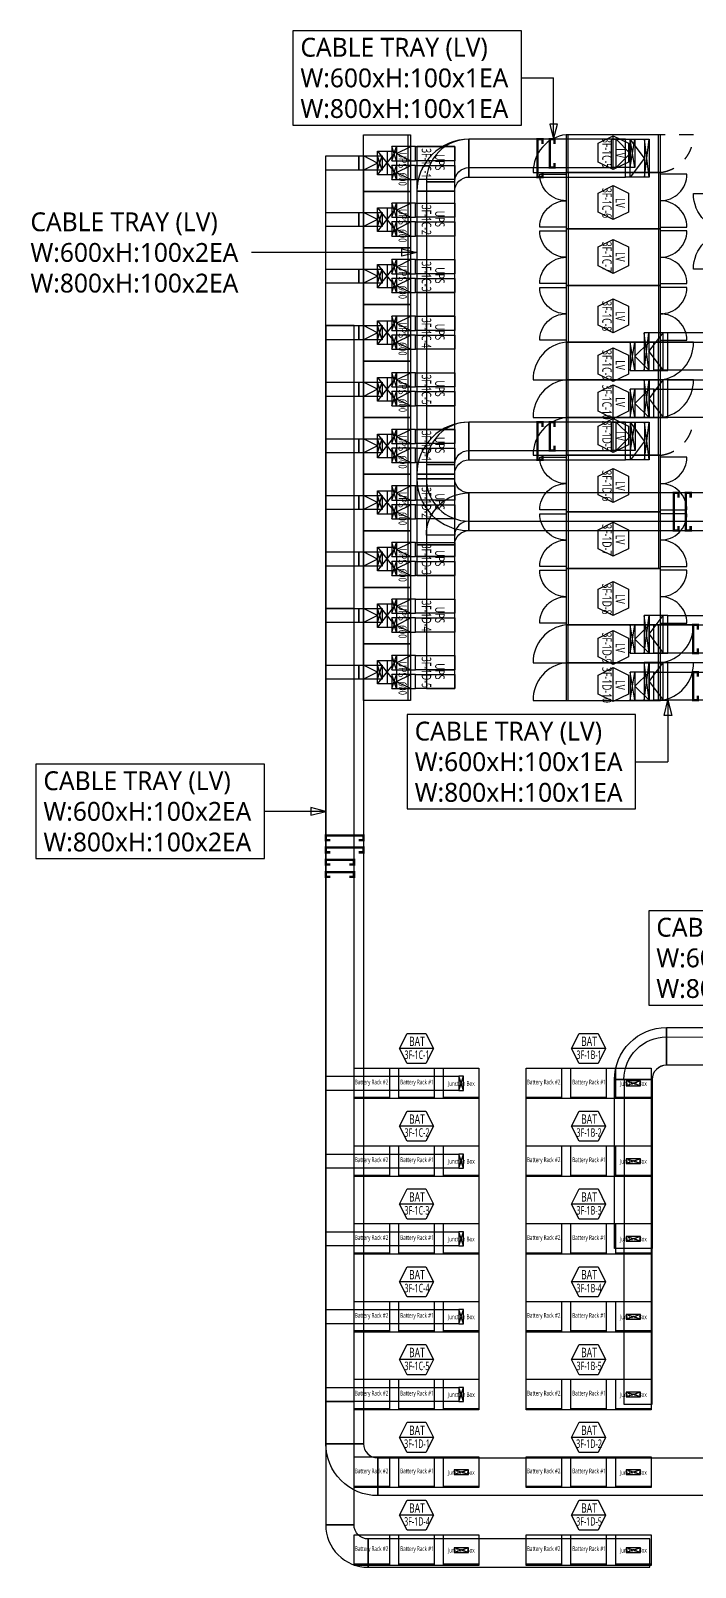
# Model space of a CAD drawing. Header units: millimetres. Extents: x -138191 to 245733, y -341087 to 835263.
# Drawn here: x -138191 to -124095, y 468815 to 501408 of the extents above; entities that cross this region are included whole.
import ezdxf
from ezdxf.enums import TextEntityAlignment as Align

# ---------------------------------------------------------------- set-up
doc = ezdxf.new("R2010")
doc.units = ezdxf.units.MM
doc.header["$LTSCALE"] = 300
doc.linetypes.add('D1', pattern=[3, 1, -1, 1])
for name, color, linetype in [('------00 Switch Gear', 3, 'Continuous'), ('------00 Switch Gear_Number', 1, 'Continuous'), ('-----26 Electrical Cable Tray_HV_N', 30, 'Continuous'), ('-----26 Electrical Cable Tray_LV_STS1', 3, 'Continuous'), ('-----26 Electrical Cable Tray_LV_UPS', 6, 'Continuous'), ('-----26 Electrical Cable Tray_LV_UPSBAT', 11, 'Continuous')]:
    doc.layers.add(name, color=color, linetype=linetype)
doc.layers.add('NOPLOT', color=191, linetype='Continuous', plot=False)
doc.styles.add('ELEC', font='malgun.ttf')
doc.styles.add('WD', font='isocp2.shx', dxfattribs={"height": 75, "bigfont": 'whgtxt.shx'})

# ---------------------------------------------------------------- blocks, each defined once
blk = doc.blocks.new('UPS 600kV')
at = {"layer": '------00 Switch Gear'}
blk.add_line((800, 850), (-402, 850), dxfattribs=at)
blk.add_lwpolyline([(798, -100), (-402, -100), (-402, 900), (798, 900)], close=True, dxfattribs=at)
at = {"layer": 'NOPLOT'}
for p, q in [((-52, 199), (448, 601)), ((448, 199), (-52, 601)), ((-52, 400), (448, 400))]:
    blk.add_line(p, q, dxfattribs=at)
blk.add_lwpolyline([(448, 601), (448, 199), (-52, 199), (-52, 601)], close=True, dxfattribs=at)
at = {"layer": 'NOPLOT', "style": 'WD', "width": 0.85}
blk.add_text('UPS 600', height=178.2, dxfattribs=at).set_placement((-26, 731), align=Align.MIDDLE_LEFT)
blk = doc.blocks.new('A$C2e8f9a8b')
at = {"color": 0}
blk.add_line((30, 750), (30, 0), dxfattribs=at)
blk.add_lwpolyline([(650, 0), (0, 0), (0, 750), (650, 750)], close=True, dxfattribs=at)
blk = doc.blocks.new('A$550585017316')
at = {"color": 0}
for p, q in [((400, 300), (0, 300)), ((0, 300), (0, 0)), ((0, 0), (400, 0)), ((500, 300), (400, 300)), ((400, 0), (500, 0)), ((500, 0), (500, 300))]:
    blk.add_line(p, q, dxfattribs=at)
at = {"color": 8}
for p, q in [((100, 0), (0, 300)), ((0, 0), (100, 300)), ((100, 150), (400, 300)), ((100, 300), (100, 0)), ((100, 150), (400, 0)), ((400, 0), (400, 300))]:
    blk.add_line(p, q, dxfattribs=at)
blk = doc.blocks.new('A$495596483691')
at = {"color": 0}
for p, q in [((100, 600), (0, 600)), ((0, 600), (0, 0)), ((500, 600), (100, 600)), ((500, 0), (500, 600)), ((0, 0), (100, 0)), ((100, 0), (500, 0))]:
    blk.add_line(p, q, dxfattribs=at)
at = {"color": 8}
for p, q in [((400, 300), (100, 600)), ((100, 600), (100, 0)), ((400, 0), (400, 600)), ((400, 600), (500, 0)), ((500, 600), (400, 0)), ((400, 300), (100, 0))]:
    blk.add_line(p, q, dxfattribs=at)
blk = doc.blocks.new('A$480505980042')
at = {"color": 0}
for p, q in [((400, 800), (0, 800)), ((0, 800), (0, 0)), ((500, 800), (400, 800)), ((500, 0), (500, 800)), ((0, 0), (400, 0)), ((400, 0), (500, 0))]:
    blk.add_line(p, q, dxfattribs=at)
at = {"color": 8}
for p, q in [((100, 0), (0, 800)), ((0, 0), (100, 800)), ((100, 400), (400, 800)), ((100, 800), (100, 0)), ((400, 0), (400, 800)), ((100, 400), (400, 0))]:
    blk.add_line(p, q, dxfattribs=at)

msp = doc.modelspace()

# ---------------------------------------------------------------- linework, layer by layer
at = {"layer": '------00 Switch Gear'}
for p, q in [((-126792, 498403, 0), (-126792, 499203, 0)), ((-124874, 498403, 0), (-124874, 499203, 0)), ((-126794, 498403, 0), (-126794, 497203, 0)), ((-124876, 498403, 0), (-124876, 497203, 0)), ((-126794, 497203, 0), (-126794, 496003, 0)), ((-124876, 497203, 0), (-124876, 496003, 0)), ((-126794, 496003, 0), (-126794, 494803, 0)), ((-124876, 496003, 0), (-124876, 494803, 0)), ((-126793, 494003, 0), (-126793, 494803, 0)), ((-124873, 494003, 0), (-124873, 494803, 0)), ((-126793, 493203, 0), (-126793, 494003, 0)), ((-124873, 493203, 0), (-124873, 494003, 0)), ((-126792, 492403, 0), (-126792, 493203, 0)), ((-124874, 492403, 0), (-124874, 493203, 0)), ((-126794, 492403, 0), (-126794, 491203, 0)), ((-124876, 492403, 0), (-124876, 491203, 0)), ((-126794, 491203, 0), (-126794, 490003, 0)), ((-124876, 491203, 0), (-124876, 490003, 0)), ((-126794, 490003, 0), (-126794, 488803, 0)), ((-126793, 488003, 0), (-126793, 488803, 0)), ((-124873, 488003, 0), (-124873, 488803, 0)), ((-126793, 487203, 0), (-126793, 488003, 0)), ((-124873, 487203, 0), (-124873, 488003, 0))]:
    msp.add_line(p, q, dxfattribs=at)
at = {"layer": '------00 Switch Gear', "elevation": 0}
for points in [[(-126834, 499203, 0.385743), (-127534, 498403), (-126834, 498403)], [(-126834, 497243), (-127394, 497243, -0.414214), (-126834, 497803, -0.414214), (-127394, 498363), (-127394, 498363), (-126834, 498363)], [(-124834, 497243), (-124274, 497243, 0.414214), (-124834, 497803, 0.414214), (-124274, 498363), (-124834, 498363)], [(-123334, 496053), (-123634, 496053, -0.414214), (-123334, 496353), (-124134, 496353, -0.414214), (-123334, 497153, -0.414214), (-124134, 497953), (-123334, 497953, -0.414214), (-123634, 498253), (-123334, 498253)], [(-126834, 496043), (-127394, 496043, -0.414214), (-126834, 496603, -0.414214), (-127394, 497163), (-127394, 497163), (-126834, 497163)], [(-124834, 496043), (-124274, 496043, 0.414214), (-124834, 496603, 0.414214), (-124274, 497163), (-124834, 497163)], [(-126834, 494843), (-127394, 494843, -0.414214), (-126834, 495403, -0.414214), (-127394, 495963), (-127394, 495963), (-126834, 495963)], [(-124834, 494843), (-124274, 494843, 0.414214), (-124834, 495403, 0.414214), (-124274, 495963), (-124834, 495963)], [(-124834, 494843), (-124274, 494843, 0.414214), (-124834, 495403, 0.414214), (-124274, 495963), (-124834, 495963)], [(-126835, 494803, 0.385743), (-127535, 494003), (-126835, 494003)], [(-124833, 494003, 0.385743), (-124133, 494803), (-124833, 494803)], [(-126835, 494003, 0.385743), (-127535, 493203), (-126835, 493203)], [(-124833, 493203, 0.385743), (-124133, 494003), (-124833, 494003)], [(-126834, 493203, 0.385743), (-127534, 492403), (-126834, 492403)], [(-126834, 491243), (-127394, 491243, -0.414214), (-126834, 491803, -0.414214), (-127394, 492363), (-127394, 492363), (-126834, 492363)], [(-124834, 491243), (-124274, 491243, 0.414214), (-124834, 491803, 0.414214), (-124274, 492363), (-124834, 492363)], [(-126834, 490043), (-127394, 490043, -0.414214), (-126834, 490603, -0.414214), (-127394, 491163), (-127394, 491163), (-126834, 491163)], [(-124834, 490043), (-124274, 490043, 0.414214), (-124834, 490603, 0.414214), (-124274, 491163), (-124834, 491163)], [(-126834, 488843), (-127394, 488843, -0.414214), (-126834, 489403, -0.414214), (-127394, 489963), (-127394, 489963), (-126834, 489963)], [(-124834, 488843), (-124274, 488843, 0.414214), (-124834, 489403, 0.414214), (-124274, 489963), (-124834, 489963)], [(-124834, 488843), (-124274, 488843, 0.414214), (-124834, 489403, 0.414214), (-124274, 489963), (-124834, 489963)], [(-124834, 488843), (-124274, 488843, 0.414214), (-124834, 489403, 0.414214), (-124274, 489963), (-124834, 489963)], [(-124834, 488843), (-124274, 488843, 0.414214), (-124834, 489403, 0.414214), (-124274, 489963), (-124834, 489963)], [(-126835, 488803, 0.385743), (-127535, 488003), (-126835, 488003)], [(-124833, 488003, 0.385743), (-124133, 488803), (-124833, 488803)], [(-126835, 488003, 0.385743), (-127535, 487203), (-126835, 487203)], [(-124833, 487203, 0.385743), (-124133, 488003), (-124833, 488003)]]:
    msp.add_lwpolyline(points, format="xyb", dxfattribs=at)
for points in [[(-124834, 498403), (-124834, 499203), (-126834, 499203), (-126834, 498403)], [(-126834, 498403), (-126834, 497203), (-124834, 497203), (-124834, 498403)], [(-126834, 497203), (-126834, 496003), (-124834, 496003), (-124834, 497203)], [(-126834, 496003), (-126834, 494803), (-124834, 494803), (-124834, 496003)], [(-124833, 494003), (-124833, 494803), (-126835, 494803), (-126835, 494003)], [(-124833, 493203), (-124833, 494003), (-126835, 494003), (-126835, 493203)], [(-124834, 492403), (-124834, 493203), (-126834, 493203), (-126834, 492403)], [(-126834, 492403), (-126834, 491203), (-124834, 491203), (-124834, 492403)], [(-126834, 491203), (-126834, 490003), (-124834, 490003), (-124834, 491203)], [(-126834, 490003), (-126834, 488803), (-124834, 488803), (-124834, 490003)], [(-124833, 488003), (-124833, 488803), (-126835, 488803), (-126835, 488003)], [(-124833, 487203), (-124833, 488003), (-126835, 488003), (-126835, 487203)], [(-128683, 479405), (-128683, 478755), (-131333, 478755), (-131333, 479405)], [(-125033, 479405), (-125033, 478755), (-127683, 478755), (-127683, 479405)], [(-128683, 477755), (-128683, 477105), (-131333, 477105), (-131333, 477755)], [(-125033, 477755), (-125033, 477105), (-127683, 477105), (-127683, 477755)], [(-128683, 476105), (-128683, 475455), (-131333, 475455), (-131333, 476105)], [(-125033, 476105), (-125033, 475455), (-127683, 475455), (-127683, 476105)], [(-128683, 474455), (-128683, 473805), (-131333, 473805), (-131333, 474455)], [(-125033, 474455), (-125033, 473805), (-127683, 473805), (-127683, 474455)], [(-128683, 469505), (-128683, 468855), (-131333, 468855), (-131333, 469505)], [(-125033, 469505), (-125033, 468855), (-127683, 468855), (-127683, 469505)]]:
    msp.add_lwpolyline(points, close=True, dxfattribs=at)
at = {"layer": '------00 Switch Gear', "linetype": 'D1', "elevation": 0}
for points in [[(-124834, 498403, 0.385743), (-124134, 499203), (-124834, 499203)], [(-124834, 492403, 0.385743), (-124134, 493203), (-124834, 493203)]]:
    msp.add_lwpolyline(points, format="xyb", dxfattribs=at)
at = {"layer": '------00 Switch Gear', "elevation": 0}
for points in [[(-131333, 472155), (-131333, 479405), (-128683, 479405), (-128683, 472155), (-131333, 472155)], [(-127683, 472155), (-127683, 479405), (-125033, 479405), (-125033, 472155), (-127683, 472155)]]:
    msp.add_lwpolyline(points, dxfattribs=at)
at = {"layer": '------00 Switch Gear'}
for points in [[(-128683, 472805), (-128683, 472155), (-131333, 472155), (-131333, 472805)], [(-125033, 472805), (-125033, 472155), (-127683, 472155), (-127683, 472805)], [(-128683, 471155), (-128683, 470505), (-131333, 470505), (-131333, 471155)], [(-125033, 471155), (-125033, 470505), (-127683, 470505), (-127683, 471155)]]:
    msp.add_lwpolyline(points, close=True, dxfattribs=at)
at = {"layer": '------00 Switch Gear_Number', "elevation": 0}
for points in [[(-125834, 498462), (-125834, 499182), (-125514, 499022), (-125514, 498621), (-125834, 498462), (-126154, 498621), (-126154, 499022), (-125834, 499182)], [(-125834, 497403), (-125834, 498123), (-125514, 497963), (-125514, 497562), (-125834, 497403), (-126154, 497562), (-126154, 497963), (-125834, 498123)], [(-125834, 496262), (-125834, 496982), (-125514, 496822), (-125514, 496421), (-125834, 496262), (-126154, 496421), (-126154, 496822), (-125834, 496982)], [(-125834, 495003), (-125834, 495723), (-125514, 495563), (-125514, 495162), (-125834, 495003), (-126154, 495162), (-126154, 495563), (-125834, 495723)], [(-125834, 493965), (-125834, 494685), (-125514, 494525), (-125514, 494124), (-125834, 493965), (-126154, 494124), (-126154, 494525), (-125834, 494685)], [(-125834, 493179), (-125834, 493899), (-125514, 493739), (-125514, 493338), (-125834, 493179), (-126154, 493338), (-126154, 493739), (-125834, 493899)], [(-125834, 492462), (-125834, 493182), (-125514, 493022), (-125514, 492621), (-125834, 492462), (-126154, 492621), (-126154, 493022), (-125834, 493182)], [(-125834, 491403), (-125834, 492123), (-125514, 491963), (-125514, 491562), (-125834, 491403), (-126154, 491562), (-126154, 491963), (-125834, 492123)], [(-125834, 490262), (-125834, 490982), (-125514, 490822), (-125514, 490421), (-125834, 490262), (-126154, 490421), (-126154, 490822), (-125834, 490982)], [(-125834, 489003), (-125834, 489723), (-125514, 489563), (-125514, 489162), (-125834, 489003), (-126154, 489162), (-126154, 489563), (-125834, 489723)], [(-125834, 487965), (-125834, 488685), (-125514, 488525), (-125514, 488124), (-125834, 487965), (-126154, 488124), (-126154, 488525), (-125834, 488685)], [(-125834, 487179), (-125834, 487899), (-125514, 487739), (-125514, 487338), (-125834, 487179), (-126154, 487338), (-126154, 487739), (-125834, 487899)], [(-129648, 479820), (-130368, 479820), (-130209, 480140), (-129808, 480140), (-129648, 479820), (-129808, 479500), (-130209, 479500), (-130368, 479820)], [(-125998, 479820), (-126718, 479820), (-126559, 480140), (-126158, 480140), (-125998, 479820), (-126158, 479500), (-126559, 479500), (-126718, 479820)], [(-129648, 478170), (-130368, 478170), (-130209, 478490), (-129808, 478490), (-129648, 478170), (-129808, 477850), (-130209, 477850), (-130368, 478170)], [(-125998, 478170), (-126718, 478170), (-126559, 478490), (-126158, 478490), (-125998, 478170), (-126158, 477850), (-126559, 477850), (-126718, 478170)], [(-129648, 476520), (-130368, 476520), (-130209, 476840), (-129808, 476840), (-129648, 476520), (-129808, 476200), (-130209, 476200), (-130368, 476520)], [(-125998, 476520), (-126718, 476520), (-126559, 476840), (-126158, 476840), (-125998, 476520), (-126158, 476200), (-126559, 476200), (-126718, 476520)], [(-129648, 474870), (-130368, 474870), (-130209, 475190), (-129808, 475190), (-129648, 474870), (-129808, 474550), (-130209, 474550), (-130368, 474870)], [(-125998, 474870), (-126718, 474870), (-126559, 475190), (-126158, 475190), (-125998, 474870), (-126158, 474550), (-126559, 474550), (-126718, 474870)], [(-129648, 469920), (-130368, 469920), (-130209, 470240), (-129808, 470240), (-129648, 469920), (-129808, 469600), (-130209, 469600), (-130368, 469920)], [(-125998, 469920), (-126718, 469920), (-126559, 470240), (-126158, 470240), (-125998, 469920), (-126158, 469600), (-126559, 469600), (-126718, 469920)]]:
    msp.add_lwpolyline(points, dxfattribs=at)
at = {"layer": '------00 Switch Gear_Number'}
for points in [[(-129648, 473220), (-130368, 473220), (-130209, 473540), (-129808, 473540), (-129648, 473220), (-129808, 472900), (-130209, 472900), (-130368, 473220)], [(-125998, 473220), (-126718, 473220), (-126559, 473540), (-126158, 473540), (-125998, 473220), (-126158, 472900), (-126559, 472900), (-126718, 473220)], [(-129648, 471570), (-130368, 471570), (-130209, 471890), (-129808, 471890), (-129648, 471570), (-129808, 471250), (-130209, 471250), (-130368, 471570)], [(-125998, 471570), (-126718, 471570), (-126559, 471890), (-126158, 471890), (-125998, 471570), (-126158, 471250), (-126559, 471250), (-126718, 471570)]]:
    msp.add_lwpolyline(points, dxfattribs=at)
at = {"layer": '-----26 Electrical Cable Tray_HV_N', "color": 1}
for p, q in [((-127784, 500408, 0), (-127099, 500408, 0)), ((-125361, 485902, 0), (-124676, 485902, 0))]:
    msp.add_line(p, q, dxfattribs=at)
at = {"layer": '-----26 Electrical Cable Tray_HV_N', "color": 1, "elevation": 0}
for points in [[(-132630, 501408), (-132630, 499408), (-127784, 499408), (-127784, 501408)], [(-130207, 486902), (-130207, 484902), (-125361, 484902), (-125361, 486902)], [(-138082, 485849), (-138082, 483849), (-133236, 483849), (-133236, 485849)]]:
    msp.add_lwpolyline(points, close=True, dxfattribs=at)
for points in [[(-127099, 499105), (-127019, 499425), (-127179, 499425), (-127099, 499105), (-127099, 500408)], [(-129998, 496705), (-130318, 496625), (-130318, 496785), (-129998, 496705), (-133511, 496705)], [(-124676, 487205), (-124596, 486885), (-124756, 486885), (-124676, 487205), (-124676, 485902)], [(-131933, 484849), (-132253, 484929), (-132253, 484769), (-131933, 484849), (-133236, 484849)]]:
    msp.add_lwpolyline(points, dxfattribs=at)
at = {"layer": '-----26 Electrical Cable Tray_HV_N', "color": 1}
msp.add_lwpolyline([(-125081, 482741), (-125081, 480741), (-120235, 480741), (-120235, 482741)], close=True, dxfattribs=at)
at = {"layer": '-----26 Electrical Cable Tray_LV_STS1', "elevation": 0}
for points in [[(-124976, 494805), (-121305, 494805), (-121305, 494205), (-124976, 494205)], [(-124679, 495005), (-121509, 495005), (-121509, 494205), (-124679, 494205)], [(-124976, 493805), (-121306, 493805), (-121306, 493205), (-124976, 493205)], [(-124676, 494005), (-121509, 494005), (-121509, 493205), (-124676, 493205)], [(-124676, 489005), (-122448, 489005), (-122448, 488205), (-124676, 488205)], [(-124976, 488805), (-122363, 488805), (-122363, 488205), (-124976, 488205)], [(-124676, 488005), (-123620, 488005), (-123620, 487205), (-124676, 487205)], [(-124976, 487805), (-123520, 487805), (-123520, 487205), (-124976, 487205)]]:
    msp.add_lwpolyline(points, close=True, dxfattribs=at)
at = {"layer": '-----26 Electrical Cable Tray_LV_STS1', "ltscale": 7.5, "const_width": 50, "elevation": 0}
for points in [[(-124041, 488705), (-124041, 488805), (-124141, 488805), (-124141, 488205), (-124041, 488205), (-124041, 488305)], [(-124041, 487705), (-124041, 487805), (-124141, 487805), (-124141, 487205), (-124041, 487205), (-124041, 487305)]]:
    msp.add_lwpolyline(points, dxfattribs=at)
at = {"layer": '-----26 Electrical Cable Tray_LV_UPS', "elevation": 0}
for points in [[(-129998, 498005), (-129198, 498005, -0.414214), (-128898, 498305), (-128898, 499105, 0.414214)], [(-129198, 498205), (-129198, 498205, -0.414214), (-128898, 498505), (-128898, 498505), (-128898, 499105, 0.414214), (-129798, 498205)], [(-129998, 492005), (-129198, 492005, -0.414214), (-128898, 492305), (-128898, 493105, 0.414214)], [(-129198, 492205), (-129198, 492205, -0.414214), (-128898, 492505), (-128898, 492505), (-128898, 493105, 0.414214), (-129798, 492205)], [(-128898, 490805), (-128898, 491605, -0.414214), (-129198, 491905), (-129998, 491905, 0.414214)], [(-129198, 491905), (-129998, 491905), (-129998, 491905), (-129998, 490505), (-129198, 490505, -0.414214), (-128898, 490805), (-128898, 491605), (-128898, 491605, -0.414214)], [(-128898, 491605), (-128898, 491605, -0.414214), (-129198, 491905), (-129198, 491905), (-129798, 491905, 0.414214), (-128898, 491005)], [(-128898, 491005), (-128898, 491005, 0.414214), (-129198, 490705), (-129198, 490705), (-129798, 490705, -0.414214), (-128898, 491605)]]:
    msp.add_lwpolyline(points, format="xyb", close=True, dxfattribs=at)
for points in [[(-128898, 498505), (-125875, 498505), (-125875, 499105), (-128898, 499105)], [(-128898, 498305), (-125575, 498305), (-125575, 499105), (-128898, 499105)], [(-130032, 498952), (-129198, 498952), (-129198, 498652), (-130032, 498652)], [(-129198, 491905), (-129198, 498952), (-129998, 498952), (-129998, 491905)], [(-130032, 498552), (-129198, 498552), (-129198, 498252), (-130032, 498252)], [(-129198, 493452), (-129198, 498205), (-129798, 498205), (-129798, 493452)], [(-130032, 497752), (-129198, 497752), (-129198, 497452), (-130032, 497452)], [(-129198, 495852), (-129198, 498005), (-129998, 498005), (-129998, 495852)], [(-130032, 497352), (-129198, 497352), (-129198, 497052), (-130032, 497052)], [(-130032, 496552), (-129198, 496552), (-129198, 496252), (-130032, 496252)], [(-130032, 496152), (-129198, 496152), (-129198, 495852), (-130032, 495852)], [(-130032, 495352), (-129198, 495352), (-129198, 495052), (-130032, 495052)], [(-129198, 491905), (-129198, 495352), (-129798, 495352), (-129798, 491905)], [(-130032, 494952), (-129198, 494952), (-129198, 494652), (-130032, 494652)], [(-130032, 494152), (-129198, 494152), (-129198, 493852), (-130032, 493852)], [(-130032, 493752), (-129198, 493752), (-129198, 493452), (-130032, 493452)], [(-130032, 492952), (-129198, 492952), (-129198, 492652), (-130032, 492652)], [(-129198, 491905), (-129198, 492952), (-129998, 492952), (-129998, 491905)], [(-128898, 492505), (-125872, 492505), (-125872, 493105), (-128898, 493105)], [(-128898, 492305), (-125572, 492305), (-125572, 493105), (-128898, 493105)], [(-130032, 492552), (-129198, 492552), (-129198, 492252), (-130032, 492252)], [(-129198, 487452), (-129198, 492205), (-129798, 492205), (-129798, 487452)], [(-129198, 489852), (-129198, 492005), (-129998, 492005), (-129998, 489852)], [(-130032, 491752), (-129198, 491752), (-129198, 491452), (-130032, 491452)], [(-128898, 491005), (-118879, 491005), (-118879, 491605), (-128898, 491605)], [(-128898, 490805), (-118579, 490805), (-118579, 491605), (-128898, 491605)], [(-128898, 491005), (-122378, 491005), (-122378, 491605), (-128898, 491605)], [(-128898, 490805), (-122078, 490805), (-122078, 491605), (-128898, 491605)], [(-130032, 491352), (-129198, 491352), (-129198, 491052), (-130032, 491052)], [(-130032, 490552), (-129198, 490552), (-129198, 490252), (-130032, 490252)], [(-129198, 487852), (-129198, 490705), (-129798, 490705), (-129798, 487852)], [(-129198, 490252), (-129198, 490505), (-129998, 490505), (-129998, 490252)], [(-130032, 490152), (-129198, 490152), (-129198, 489852), (-130032, 489852)], [(-130032, 489352), (-129198, 489352), (-129198, 489052), (-130032, 489052)], [(-130032, 488952), (-129198, 488952), (-129198, 488652), (-130032, 488652)], [(-130032, 488152), (-129198, 488152), (-129198, 487852), (-130032, 487852)], [(-130032, 487752), (-129198, 487752), (-129198, 487452), (-130032, 487452)]]:
    msp.add_lwpolyline(points, close=True, dxfattribs=at)
at = {"layer": '-----26 Electrical Cable Tray_LV_UPS', "ltscale": 7.5, "const_width": 50, "elevation": 0}
for points in [[(-127339, 499005), (-127339, 499105), (-127439, 499105), (-127439, 498305), (-127339, 498305), (-127339, 498405)], [(-127079, 499005), (-127079, 499105), (-127179, 499105), (-127179, 498505), (-127079, 498505), (-127079, 498605)], [(-127339, 493005), (-127339, 493105), (-127439, 493105), (-127439, 492305), (-127339, 492305), (-127339, 492405)], [(-127079, 493005), (-127079, 493105), (-127179, 493105), (-127179, 492505), (-127079, 492505), (-127079, 492605)], [(-124452, 491505), (-124452, 491605), (-124552, 491605), (-124552, 490805), (-124452, 490805), (-124452, 490905)], [(-124193, 491505), (-124193, 491605), (-124293, 491605), (-124293, 490805), (-124193, 490805), (-124193, 490905)]]:
    msp.add_lwpolyline(points, dxfattribs=at)
at = {"layer": '-----26 Electrical Cable Tray_LV_UPSBAT'}
for p, q in [((-129008, 478930), (-129108, 479230)), ((-129108, 478930), (-129008, 479230)), ((-125258, 479130), (-125558, 479030)), ((-125258, 479030), (-125558, 479130)), ((-129008, 477280), (-129108, 477580)), ((-129108, 477280), (-129008, 477580)), ((-125258, 477480), (-125558, 477380)), ((-125258, 477380), (-125558, 477480)), ((-129008, 475630), (-129108, 475930)), ((-129108, 475630), (-129008, 475930)), ((-125258, 475830), (-125558, 475730)), ((-125258, 475730), (-125558, 475830)), ((-129008, 473980), (-129108, 474280)), ((-129108, 473980), (-129008, 474280)), ((-125258, 474180), (-125558, 474080)), ((-125258, 474080), (-125558, 474180)), ((-129008, 472330), (-129108, 472630)), ((-129108, 472330), (-129008, 472630)), ((-125258, 472530), (-125558, 472430)), ((-125258, 472430), (-125558, 472530)), ((-128908, 470880), (-129208, 470780)), ((-128908, 470780), (-129208, 470880)), ((-125258, 470880), (-125558, 470780)), ((-125258, 470780), (-125558, 470880)), ((-128908, 469230), (-129208, 469130)), ((-128908, 469130), (-129208, 469230)), ((-125258, 469230), (-125558, 469130)), ((-125258, 469130), (-125558, 469230))]:
    msp.add_line(p, q, dxfattribs=at)
at = {"layer": '-----26 Electrical Cable Tray_LV_UPSBAT', "elevation": 0}
for points in [[(-131933, 498752), (-131235, 498752), (-131235, 498452), (-131933, 498452)], [(-131133, 498752), (-131132, 475630), (-131932, 475630), (-131933, 498752)], [(-131933, 497552), (-131235, 497552), (-131235, 497252), (-131933, 497252)], [(-131933, 496352), (-131235, 496352), (-131235, 496052), (-131933, 496052)], [(-131933, 495152), (-131934, 472330), (-131334, 472330), (-131333, 495152)], [(-131933, 495152), (-131235, 495152), (-131235, 494852), (-131933, 494852)], [(-131933, 493952), (-131235, 493952), (-131235, 493652), (-131933, 493652)], [(-131933, 492752), (-131235, 492752), (-131235, 492452), (-131933, 492452)], [(-131133, 492752), (-131132, 471434), (-131932, 471434), (-131933, 492752)], [(-131933, 491552), (-131235, 491552), (-131235, 491252), (-131933, 491252)], [(-131933, 490352), (-131235, 490352), (-131235, 490052), (-131933, 490052)], [(-131933, 489152), (-131934, 469715), (-131334, 469715), (-131333, 489152)], [(-131933, 489152), (-131235, 489152), (-131235, 488852), (-131933, 488852)], [(-131933, 487952), (-131235, 487952), (-131235, 487652), (-131933, 487652)], [(-129108, 478930), (-131932, 478930), (-131932, 479230), (-129108, 479230)], [(-129108, 478930), (-129008, 478930), (-129008, 479230), (-129108, 479230)], [(-125258, 479030), (-125258, 479130), (-125558, 479130), (-125558, 479030)], [(-129108, 477280), (-131932, 477280), (-131932, 477580), (-129108, 477580)], [(-129108, 477280), (-129008, 477280), (-129008, 477580), (-129108, 477580)], [(-125258, 477380), (-125258, 477480), (-125558, 477480), (-125558, 477380)], [(-129108, 475630), (-131932, 475630), (-131932, 475930), (-129108, 475930)], [(-129108, 475630), (-129008, 475630), (-129008, 475930), (-129108, 475930)], [(-125258, 475730), (-125258, 475830), (-125558, 475830), (-125558, 475730)], [(-129108, 473980), (-131932, 473980), (-131932, 474280), (-129108, 474280)], [(-129108, 473980), (-129008, 473980), (-129008, 474280), (-129108, 474280)], [(-125258, 474080), (-125258, 474180), (-125558, 474180), (-125558, 474080)], [(-121435, 470335), (-130832, 470334), (-130832, 471134), (-121435, 471135)], [(-128908, 470780), (-128908, 470880), (-129208, 470880), (-129208, 470780)], [(-125258, 470780), (-125258, 470880), (-125558, 470880), (-125558, 470780)], [(-125057, 469416), (-131034, 469417), (-131034, 468817), (-125057, 468816)], [(-128908, 469130), (-128908, 469230), (-129208, 469230), (-129208, 469130)], [(-125258, 469130), (-125258, 469230), (-125558, 469230), (-125558, 469130)]]:
    msp.add_lwpolyline(points, close=True, dxfattribs=at)
at = {"layer": '-----26 Electrical Cable Tray_LV_UPSBAT', "ltscale": 7.5, "const_width": 50, "elevation": 0}
for points in [[(-131233, 484240), (-131133, 484240), (-131133, 484340), (-131933, 484340), (-131933, 484240), (-131833, 484240)], [(-131233, 483980), (-131133, 483980), (-131133, 484080), (-131933, 484080), (-131933, 483980), (-131833, 483980)], [(-131434, 483720), (-131334, 483720), (-131334, 483820), (-131933, 483820), (-131933, 483720), (-131833, 483720)], [(-131434, 483460), (-131334, 483460), (-131334, 483560), (-131933, 483560), (-131933, 483460), (-131833, 483460)]]:
    msp.add_lwpolyline(points, dxfattribs=at)
at = {"layer": '-----26 Electrical Cable Tray_LV_UPSBAT'}
for points in [[(-124708, 480262), (-124708, 479462, 0.414214), (-125008, 479162), (-125808, 479162, -0.414214)], [(-124708, 479464), (-124708, 479464, 0.414214), (-125008, 479164), (-125008, 479164), (-125608, 479164, -0.414214), (-124708, 480064)]]:
    msp.add_lwpolyline(points, format="xyb", close=True, dxfattribs=at)
for points in [[(-104831, 479463), (-124708, 479462), (-124708, 480262), (-104831, 480263)], [(-104831, 479463), (-124708, 479462), (-124708, 480062), (-104831, 480063)], [(-125008, 479162), (-125007, 475580), (-125807, 475580), (-125808, 479162)], [(-125008, 472277), (-125007, 479164), (-125607, 479164), (-125608, 472277)], [(-129108, 472330), (-131932, 472330), (-131932, 472630), (-129108, 472630)], [(-129108, 472330), (-129008, 472330), (-129008, 472630), (-129108, 472630)], [(-125258, 472430), (-125258, 472530), (-125558, 472530), (-125558, 472430)]]:
    msp.add_lwpolyline(points, close=True, dxfattribs=at)
at = {"layer": '-----26 Electrical Cable Tray_LV_UPSBAT', "elevation": 0}
for points in [[(-131932, 471434), (-131132, 471434, 0.414214), (-130832, 471134), (-130832, 470334, -0.414214)], [(-131034, 469415), (-131034, 469415, -0.414214), (-131334, 469715), (-131334, 469715), (-131934, 469715, 0.414214), (-131034, 468815)]]:
    msp.add_lwpolyline(points, format="xyb", close=True, dxfattribs=at)

# ---------------------------------------------------------------- block references
at = {"layer": '------00 Switch Gear'}
for name, p, rotation in [('UPS 600kV', (-131033, 498799, 0), 270), ('UPS 600kV', (-131033, 497599, 0), 270), ('UPS 600kV', (-131033, 496399, 0), 270), ('UPS 600kV', (-131033, 495199, 0), 270), ('UPS 600kV', (-131033, 493999, 0), 270), ('UPS 600kV', (-131033, 492799, 0), 270), ('UPS 600kV', (-131033, 491599, 0), 270), ('UPS 600kV', (-131033, 490399, 0), 270), ('UPS 600kV', (-131033, 489199, 0), 270), ('UPS 600kV', (-131033, 487999, 0), 270), ('A$C2e8f9a8b', (-130583, 478755), 89.99999999999999), ('A$C2e8f9a8b', (-129633, 478755), 89.99999999999999), ('A$C2e8f9a8b', (-128683, 478755), 89.99999999999999), ('A$C2e8f9a8b', (-126933, 478755), 89.99999999999999), ('A$C2e8f9a8b', (-125983, 478755), 89.99999999999999), ('A$C2e8f9a8b', (-125033, 478755), 89.99999999999999), ('A$C2e8f9a8b', (-130583, 477105), 89.99999999999999), ('A$C2e8f9a8b', (-129633, 477105), 89.99999999999999), ('A$C2e8f9a8b', (-128683, 477105), 89.99999999999999), ('A$C2e8f9a8b', (-126933, 477105), 89.99999999999999), ('A$C2e8f9a8b', (-125983, 477105), 89.99999999999999), ('A$C2e8f9a8b', (-125033, 477105), 89.99999999999999), ('A$C2e8f9a8b', (-130583, 475455), 89.99999999999999), ('A$C2e8f9a8b', (-129633, 475455), 89.99999999999999), ('A$C2e8f9a8b', (-128683, 475455), 89.99999999999999), ('A$C2e8f9a8b', (-126933, 475455), 89.99999999999999), ('A$C2e8f9a8b', (-125983, 475455), 89.99999999999999), ('A$C2e8f9a8b', (-125033, 475455), 89.99999999999999), ('A$C2e8f9a8b', (-130583, 473805), 89.99999999999999), ('A$C2e8f9a8b', (-129633, 473805), 89.99999999999999), ('A$C2e8f9a8b', (-128683, 473805), 89.99999999999999), ('A$C2e8f9a8b', (-126933, 473805), 89.99999999999999), ('A$C2e8f9a8b', (-125983, 473805), 89.99999999999999), ('A$C2e8f9a8b', (-125033, 473805), 89.99999999999999), ('A$C2e8f9a8b', (-130583, 472155), 89.99999999999999), ('A$C2e8f9a8b', (-129633, 472155), 89.99999999999999), ('A$C2e8f9a8b', (-128683, 472155), 89.99999999999999), ('A$C2e8f9a8b', (-126933, 472155), 89.99999999999999), ('A$C2e8f9a8b', (-125983, 472155), 89.99999999999999), ('A$C2e8f9a8b', (-125033, 472155), 89.99999999999999), ('A$C2e8f9a8b', (-130583, 470505), 89.99999999999999), ('A$C2e8f9a8b', (-129633, 470505), 89.99999999999999), ('A$C2e8f9a8b', (-128683, 470505), 89.99999999999999), ('A$C2e8f9a8b', (-126933, 470505), 89.99999999999999), ('A$C2e8f9a8b', (-125983, 470505), 89.99999999999999), ('A$C2e8f9a8b', (-125033, 470505), 89.99999999999999), ('A$C2e8f9a8b', (-130583, 468855), 89.99999999999999), ('A$C2e8f9a8b', (-129633, 468855), 89.99999999999999), ('A$C2e8f9a8b', (-128683, 468855), 89.99999999999999), ('A$C2e8f9a8b', (-126933, 468855), 89.99999999999999), ('A$C2e8f9a8b', (-125983, 468855), 89.99999999999999), ('A$C2e8f9a8b', (-125033, 468855), 89.99999999999999)]:
    msp.add_blockref(name, p, dxfattribs=dict(at, rotation=rotation))
at = {"layer": '-----26 Electrical Cable Tray_LV_STS1', "rotation": 180}
for p in [(-124976, 494803, 0), (-124976, 493803, 0), (-124976, 488805, 0), (-124976, 487805, 0)]:
    msp.add_blockref('A$495596483691', p, dxfattribs=at)
at = {"layer": '-----26 Electrical Cable Tray_LV_STS1'}
for p in [(-125179, 494203, 0), (-125176, 493203, 0), (-125176, 488205, 0), (-125176, 487205, 0)]:
    msp.add_blockref('A$480505980042', p, dxfattribs=at)
at = {"layer": '-----26 Electrical Cable Tray_LV_UPS', "xscale": -1, "rotation": 180}
for p in [(-125875, 499105, 0), (-125872, 493105, 0)]:
    msp.add_blockref('A$495596483691', p, dxfattribs=at)
at = {"layer": '-----26 Electrical Cable Tray_LV_UPS', "xscale": -1}
for p in [(-125075, 498305, 0), (-125072, 492305, 0)]:
    msp.add_blockref('A$480505980042', p, dxfattribs=at)
at = {"layer": '-----26 Electrical Cable Tray_LV_UPS'}
for p in [(-130532, 498652, 0), (-130532, 498252, 0), (-130532, 497452, 0), (-130532, 497052, 0), (-130532, 496252, 0), (-130532, 495852, 0), (-130532, 495052, 0), (-130532, 494652, 0), (-130532, 493852, 0), (-130532, 493452, 0), (-130532, 492652, 0), (-130532, 492252, 0), (-130532, 491452, 0), (-130532, 491052, 0), (-130532, 490252, 0), (-130532, 489852, 0), (-130532, 489052, 0), (-130532, 488652, 0), (-130532, 487852, 0), (-130532, 487452, 0)]:
    msp.add_blockref('A$550585017316', p, dxfattribs=at)
at = {"layer": '-----26 Electrical Cable Tray_LV_UPSBAT', "xscale": -1}
for p in [(-130734, 498452, 0), (-130734, 497252, 0), (-130734, 496052, 0), (-130734, 494852, 0), (-130734, 493652, 0), (-130734, 492452, 0), (-130734, 491252, 0), (-130734, 490052, 0), (-130734, 488852, 0), (-130734, 487652, 0)]:
    msp.add_blockref('A$550585017316', p, dxfattribs=at)

# ---------------------------------------------------------------- texts
at = {"layer": '------00 Switch Gear', "style": 'ELEC', "width": 0.6}
for s, p in [('Battery Rack #2', (-130961, 479108)), ('Battery Rack #1', (-129999, 479108)), ('Junction Box', (-129058, 479077)), ('Battery Rack #2', (-127311, 479108)), ('Battery Rack #1', (-126349, 479108)), ('Junction Box', (-125408, 479077)), ('Battery Rack #2', (-130961, 477458)), ('Battery Rack #1', (-129999, 477458)), ('Battery Rack #2', (-127311, 477458)), ('Battery Rack #1', (-126349, 477458)), ('Junction Box', (-129058, 477427)), ('Junction Box', (-125408, 477427)), ('Battery Rack #2', (-130961, 475808)), ('Battery Rack #1', (-129999, 475808)), ('Junction Box', (-129058, 475777)), ('Battery Rack #2', (-127311, 475808)), ('Battery Rack #1', (-126349, 475808)), ('Junction Box', (-125408, 475777)), ('Battery Rack #2', (-130961, 474158)), ('Battery Rack #1', (-129999, 474158)), ('Junction Box', (-129058, 474127)), ('Battery Rack #2', (-127311, 474158)), ('Battery Rack #1', (-126349, 474158)), ('Junction Box', (-125408, 474127)), ('Battery Rack #2', (-130961, 472508)), ('Battery Rack #1', (-129999, 472508)), ('Junction Box', (-129058, 472477)), ('Battery Rack #2', (-127311, 472508)), ('Battery Rack #1', (-126349, 472508)), ('Junction Box', (-125408, 472477)), ('Battery Rack #2', (-130961, 470858)), ('Battery Rack #1', (-129999, 470858)), ('Junction Box', (-129058, 470827)), ('Battery Rack #2', (-127311, 470858)), ('Battery Rack #1', (-126349, 470858)), ('Junction Box', (-125408, 470827)), ('Battery Rack #2', (-130961, 469208)), ('Battery Rack #1', (-129999, 469208)), ('Junction Box', (-129058, 469177)), ('Battery Rack #2', (-127311, 469208)), ('Battery Rack #1', (-126349, 469208)), ('Junction Box', (-125408, 469177))]:
    msp.add_text(s, height=100, dxfattribs=at).set_placement(p, align=Align.MIDDLE_CENTER)
at = {"layer": '------00 Switch Gear_Number', "color": 0, "style": 'ELEC', "width": 0.7}
for s, p in [('3F-1C-5', (-125968, 498812, 0)), ('3F-1C-1', (-129797, 498597, 0)), ('UPS', (-129512, 498618, 0)), ('LV', (-125683, 498812, 0)), ('3F-1C-6', (-125968, 497753, 0)), ('3F-1C-2', (-129797, 497397, 0)), ('LV', (-125683, 497753, 0)), ('UPS', (-129512, 497418, 0)), ('3F-1C-7', (-125968, 496612, 0)), ('3F-1C-3', (-129797, 496197, 0)), ('LV', (-125683, 496612, 0)), ('UPS', (-129512, 496218, 0)), ('3F-1C-8', (-125968, 495353, 0)), ('LV', (-125683, 495353, 0)), ('3F-1C-4', (-129797, 494997, 0)), ('UPS', (-129512, 495018, 0)), ('3F-1C-9', (-125968, 494315, 0)), ('LV', (-125683, 494315, 0)), ('3F-1C-5', (-129797, 493797, 0)), ('UPS', (-129512, 493818, 0)), ('3F-1C-10', (-125968, 493530, 0)), ('LV', (-125683, 493530, 0)), ('3F-1D-1', (-129797, 492597, 0)), ('3F-1D-5', (-125968, 492812, 0)), ('LV', (-125683, 492812, 0)), ('UPS', (-129512, 492618, 0)), ('3F-1D-6', (-125968, 491753, 0)), ('LV', (-125683, 491753, 0)), ('3F-1D-2', (-129797, 491397, 0)), ('UPS', (-129512, 491418, 0)), ('3F-1D-7', (-125968, 490612, 0)), ('LV', (-125683, 490612, 0)), ('3F-1D-3', (-129797, 490197, 0)), ('UPS', (-129512, 490218, 0)), ('3F-1D-8', (-125968, 489353, 0)), ('3F-1D-4', (-129797, 488997, 0)), ('LV', (-125683, 489353, 0)), ('UPS', (-129512, 489018, 0)), ('3F-1D-9', (-125968, 488315, 0)), ('LV', (-125683, 488315, 0)), ('3F-1D-5', (-129797, 487797, 0)), ('UPS', (-129512, 487818, 0)), ('3F-1D-10', (-125968, 487530, 0)), ('LV', (-125683, 487530, 0))]:
    msp.add_text(s, height=200, rotation=270, dxfattribs=at).set_placement(p, align=Align.MIDDLE_CENTER)
at = {"layer": '------00 Switch Gear_Number', "color": 0, "style": 'ELEC'}
for s, height, width, p in [('3F-1C-1', 180, 0.6, (-129999, 479687)), ('BAT', 200, 0.7, (-129999, 479971)), ('3F-1B-1', 180, 0.6, (-126349, 479687)), ('BAT', 200, 0.7, (-126349, 479971)), ('BAT', 200, 0.7, (-129999, 478321)), ('BAT', 200, 0.7, (-126349, 478321)), ('3F-1C-2', 180, 0.6, (-129999, 478037)), ('3F-1B-2', 180, 0.6, (-126349, 478037)), ('BAT', 200, 0.7, (-129999, 476671)), ('BAT', 200, 0.7, (-126349, 476671)), ('3F-1C-3', 180, 0.6, (-129999, 476387)), ('3F-1B-3', 180, 0.6, (-126349, 476387)), ('BAT', 200, 0.7, (-129999, 475021)), ('BAT', 200, 0.7, (-126349, 475021)), ('3F-1C-4', 180, 0.6, (-129999, 474737)), ('3F-1B-4', 180, 0.6, (-126349, 474737)), ('BAT', 200, 0.7, (-129999, 473371)), ('BAT', 200, 0.7, (-126349, 473371)), ('3F-1C-5', 180, 0.6, (-129999, 473087)), ('3F-1B-5', 180, 0.6, (-126349, 473087)), ('BAT', 200, 0.7, (-129999, 471721)), ('BAT', 200, 0.7, (-126349, 471721)), ('3F-1D-1', 180, 0.6, (-129999, 471437)), ('3F-1D-2', 180, 0.6, (-126349, 471437)), ('BAT', 200, 0.7, (-129999, 470071)), ('BAT', 200, 0.7, (-126349, 470071)), ('3F-1D-4', 180, 0.6, (-129999, 469787)), ('3F-1D-5', 180, 0.6, (-126349, 469787))]:
    msp.add_text(s, height=height, dxfattribs=dict(at, width=width)).set_placement(p, align=Align.MIDDLE_CENTER)
at = {"layer": '-----26 Electrical Cable Tray_LV_STS1', "style": 'ELEC'}
for s, p in [('CABLE TRAY (LV)', (-130047, 486552, 0)), ('W:600xH:100x1EA', (-130047, 485902, 0)), ('W:800xH:100x1EA', (-130047, 485252, 0))]:
    msp.add_text(s, height=400, dxfattribs=at).set_placement(p, align=Align.MIDDLE_LEFT)
at = {"layer": '-----26 Electrical Cable Tray_LV_UPS', "style": 'ELEC'}
for s, p in [('CABLE TRAY (LV)', (-132470, 501058, 0)), ('W:600xH:100x1EA', (-132470, 500408, 0)), ('W:800xH:100x1EA', (-132470, 499758, 0)), ('CABLE TRAY (LV)', (-138197, 497355, 0)), ('W:600xH:100x2EA', (-138197, 496705, 0)), ('W:800xH:100x2EA', (-138197, 496055, 0))]:
    msp.add_text(s, height=400, dxfattribs=at).set_placement(p, align=Align.MIDDLE_LEFT)
at = {"layer": '-----26 Electrical Cable Tray_LV_UPSBAT', "style": 'ELEC'}
for s, p in [('CABLE TRAY (LV)', (-137922, 485499, 0)), ('W:600xH:100x2EA', (-137922, 484849, 0)), ('W:800xH:100x2EA', (-137922, 484199, 0)), ('CABLE TRAY (LV)', (-124921, 482391)), ('W:600xH:100x2EA', (-124921, 481741)), ('W:800xH:100x2EA', (-124921, 481091))]:
    msp.add_text(s, height=400, dxfattribs=at).set_placement(p, align=Align.MIDDLE_LEFT)

doc.saveas('drawing.dxf')
